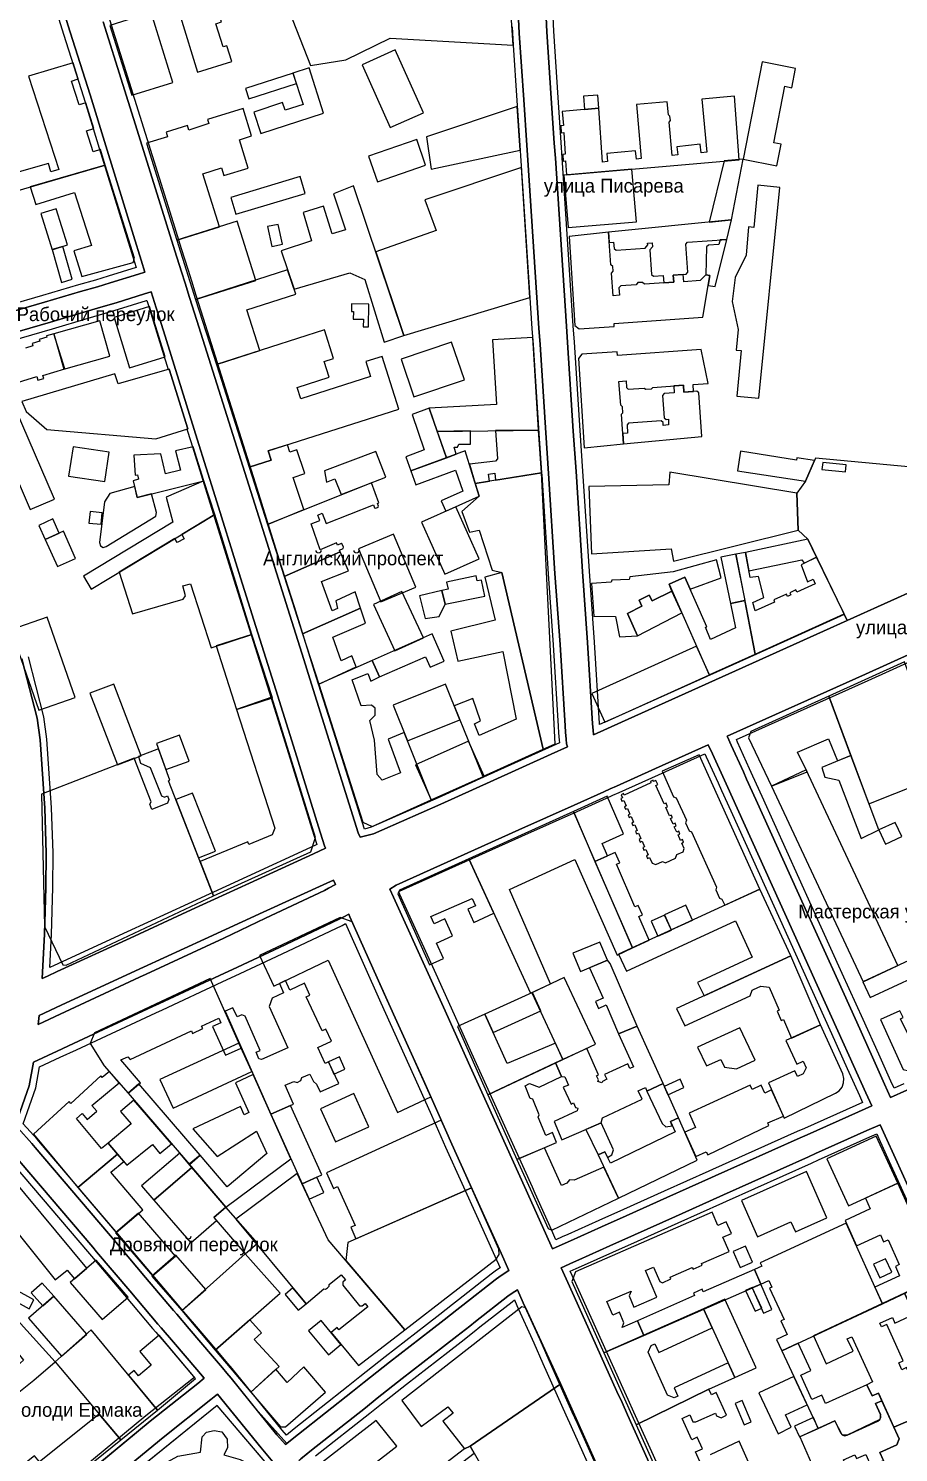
# Model space of a CAD drawing. Extents: x -1571 to 863, y -881 to 2148.
# Drawn here: x 125 to 503, y 517 to 1135 of the extents above; entities that cross this region are included whole.
import ezdxf

# ---------------------------------------------------------------- set-up
doc = ezdxf.new("R2010")
doc.units = 0
for name, color, linetype in [('AREAS', 62, 'CONTINUOUS'), ('BUILDINGS_CONTEXT', 9, 'CONTINUOUS'), ('LABELS', 7, 'CONTINUOUS'), ('ROADS_CITY', 8, 'CONTINUOUS'), ('SIDEWALKS', 9, 'CONTINUOUS')]:
    doc.layers.add(name, color=color, linetype=linetype)

msp = doc.modelspace()

# ---------------------------------------------------------------- linework, layer by layer
at = {"layer": 'AREAS'}
for points in [[(215.2, 1202.5), (247.8, 1119.3), (263.2, 1121.8), (282.4, 1131.2), (336, 1128.2), (328.6, 1239.4), (304.5, 1235), (264.9, 1229.2), (265.9, 1225), (253, 1220.9), (254.1, 1216.4)], [(122.3, 973.4), (124.3, 969), (133.2, 961.2), (180.6, 957.1), (194.5, 961.5), (186.4, 987.4), (164.2, 981.1), (162.8, 985.4)], [(459.2, 933.5), (459.9, 917.5), (464, 913.5), (481.155, 878.193), (529.329, 899.984), (539.594, 904.572), (538.1, 907), (540.2, 941.9), (467.4, 948.7), (463, 938.7)], [(313.6, 925.6), (317, 916.6), (321.2, 917.5), (326.8, 900.1), (331, 899), (349, 822.3), (354.2, 824.6), (348.3, 942.4), (319.4, 937.8), (321.2, 932.2)], [(156.1, 912.1), (156.5, 910.7), (157.7, 910), (159, 910.3), (180.6, 923.5), (180.9, 925.1), (178.7, 933.2), (172.5, 931.6), (171.4, 936.5), (160.6, 933.4), (158.3, 929.8)], [(370, 894.3), (371, 880.1), (380.5, 879.9), (382.1, 871.1), (390, 871.5), (385.6, 881.3), (391.9, 884.5), (390.7, 887), (395.1, 889.2), (396.3, 886.7), (404.9, 891), (403.7, 894), (410.6, 897.1), (412.9, 891.9), (426.3, 896.7), (424.4, 904.6), (405.5, 899.3), (386.7, 897.2), (386.4, 896.1), (378.8, 895.8), (378.5, 894.9)], [(252.2, 666.1), (258.7, 651.7), (273.2, 658.3), (266.7, 672.7)], [(179.7, 626.4), (195.8, 607.9), (207, 617.5), (205.8, 618.8), (211.1, 623.3), (196.3, 640.6)], [(136.979, 484.984), (140.167, 481.169), (149.275, 470.059), (178.071, 435.164), (193.18, 416.853), (196.009, 413.379), (196.825, 414.062), (221.842, 434.676), (245.738, 454.273), (264.915, 470.153), (266.531, 471.516), (264.079, 474.377), (240.467, 502.091), (232.971, 510.986), (226.346, 518.715), (207.369, 542.044), (204.53, 539.701), (183.828, 523.299), (152.641, 497.61), (139.829, 487.301)], [(448.4, 504.7), (453.1, 494.1), (482.4, 507), (479.5, 513.6), (484.5, 515.8), (485.2, 514.1), (489.2, 515.9), (491.5, 510.9), (496.9, 513.3), (495.4, 516.8), (502.7, 520), (503.8, 522.7), (496.2, 539.2), (493.5, 538), (495.6, 533.3), (495.4, 531.1), (481.2, 524.2), (478.9, 524.4), (475.8, 530.5), (460.5, 523.5), (465.6, 511.9)], [(142.9, 485.2), (195.7, 418.6), (261.3, 473.8), (207.3, 537.2)], [(177.5, 513.1), (178.3, 512.2), (182.5, 511), (190.2, 515.1), (200, 516.9), (200.7, 523.5), (202.6, 525.6), (206, 526.3), (209.3, 525.7), (211.6, 522.6), (211.7, 518.7), (210.2, 515.8), (217.2, 513.7), (226.6, 508.9), (228.9, 508.6), (230.6, 509.8), (207.3, 537.2)], [(223.839, 536.059), (233.254, 524.485), (236.967, 520.154), (237.589, 520.659)]]:
    msp.add_lwpolyline(points, close=True, dxfattribs=at)
at = {"layer": 'BUILDINGS_CONTEXT'}
for points in [[(206.9, 1145.4), (191.3, 1140.5), (198.7, 1116.5), (213.6, 1121.1), (211.4, 1127.9), (209.8, 1127.4), (206.7, 1137.5), (209.1, 1138.3)], [(160.6, 1136.7), (170.1, 1106.4), (188.025, 1112.02), (178.525, 1142.32)], [(296.9, 1098.8), (284.687, 1126.129), (270.235, 1119.671), (282.448, 1092.342)], [(146.9, 1113.6), (144.7, 1120.5), (125.2, 1114.7), (138.5, 1074.1), (135, 1073.1), (133.9, 1076.7), (118.2, 1072.3), (119.8, 1064.8), (158.6, 1076), (156.5, 1082.8), (153.4, 1081.9), (150.4, 1091), (153.6, 1092), (150.1, 1103.1), (147.2, 1102.2), (144, 1112.6)], [(458.7, 1118), (444.2, 1120.9), (435.9, 1078.6), (450.6, 1075.7), (452.5, 1085.1), (449.3, 1085.7), (454.1, 1110.3), (457.1, 1109.7)], [(221.1, 1104.8), (241.7, 1111.5), (240.233, 1116.011), (219.633, 1109.311)], [(223.2, 1099.1), (226.2, 1089.8), (253.5, 1098.6), (247.2, 1118.3), (240.2, 1116), (244.6, 1102.4), (236.8, 1099.9), (235.7, 1103.2)], [(337.7, 1101.5), (298.3, 1088.4), (300.3, 1074.3), (339, 1082.6)], [(358.7, 1077.9), (359.1, 1071.8), (434.2, 1078.4), (432.1, 1106), (417.9, 1104.7), (420.2, 1081.7), (417.6, 1081.4), (417.2, 1085.1), (407.1, 1084), (407.5, 1080.5), (405, 1080.2), (403.7, 1094.7), (404.3, 1095.5), (404.1, 1097.3), (403.4, 1097.9), (402.9, 1103.6), (389.5, 1102.4), (391.6, 1078.9), (389.5, 1078.7), (389.1, 1082.2), (376.6, 1081.1), (376.9, 1077.6), (374.8, 1077.4), (373.2, 1100.8), (357.3, 1099.3), (357.8, 1093.3), (356.6, 1093.2), (356.8, 1090.1), (358, 1090.2), (358.5, 1080.8), (357.5, 1080.7), (357.7, 1077.8)], [(366.96, 1100.297), (373.2, 1100.8), (372.74, 1106.503), (366.5, 1106)], [(185.7, 1088.4), (176.6, 1085.6), (189.7, 1043.4), (208.3, 1049.2), (201.1, 1072.3), (209.2, 1074.9), (210.2, 1071.5), (220.7, 1074.8), (216.9, 1087.1), (222.2, 1088.8), (218.5, 1100.7), (203.1, 1095.9), (203.7, 1094.1), (194.9, 1091.3), (194.3, 1093.3), (185.1, 1090.4)], [(294, 1087.2), (273.1, 1079.9), (276.981, 1068.789), (297.881, 1076.089)], [(435.9, 1078.6), (427.7, 1077.9), (421.2, 1051.3), (430.8, 1052.3)], [(158.6, 1076), (126, 1066.6), (128.5, 1058.9), (145.3, 1064.2), (152.6, 1041.1), (145, 1038.8), (148.5, 1027.7), (170.7, 1033.8), (171.3, 1035.6)], [(213.2, 1062), (215.4, 1054.7), (245.572, 1063.793), (243.372, 1071.093)], [(343.2, 1018.6), (339.5, 1075), (297.6, 1061), (302.5, 1047.6), (276.2, 1038.4), (288.4, 1002)], [(387.5, 1074.3), (357.909, 1071.717), (359.9, 1048.9), (389.491, 1051.483)], [(288.4, 1002), (266.5, 1067.1), (257.8, 1063.6), (263, 1047.9), (257.3, 1046.2), (253.5, 1058.2), (244.6, 1055.5), (248.3, 1043.2), (235.1, 1038.8), (240.7, 1022.1), (264.9, 1029.3), (271.5, 1026.3), (279.8, 999.1)], [(451.9, 1066.4), (442.3, 1067.3), (440.5, 1049), (438.3, 1049.2), (437.3, 1036.9), (432.4, 1027.3), (431.1, 1016.8), (433.8, 1004.7), (432.9, 995.6), (435.1, 995.5), (433.2, 975.7), (442.8, 974.8)], [(142.2, 1041.4), (137.3, 1057.1), (130.626, 1055.017), (135.526, 1039.317)], [(430.8, 1052.3), (377.4, 1046.9), (377.7, 1042.5), (379.6, 1042.6), (379.8, 1039.9), (380.7, 1039.1), (393.3, 1040), (394.5, 1041.4), (394.4, 1042.2), (396.4, 1042.3), (396.5, 1040.5), (395.3, 1039.2), (396.1, 1028.5), (397, 1027.8), (401.2, 1028.1), (401.4, 1024.9), (405.8, 1025.2), (405.5, 1028.3), (411.1, 1028.7), (411.9, 1029.6), (411, 1041.7), (411.8, 1042.6), (428.9, 1043.8)], [(224.1, 1026), (216, 1051.7), (189.7, 1043.4), (197.9, 1017.7)], [(235.6, 1041.7), (233.8, 1050.3), (229.193, 1049.336), (230.993, 1040.736)], [(421.4, 1028.1), (419.7, 1028.4), (417.2, 1025.9), (410.1, 1025.4), (409.9, 1028.6), (405.5, 1028.3), (405.8, 1025.2), (393, 1024.3), (392.1, 1025.1), (390.1, 1025), (389.4, 1024.1), (382.7, 1023.6), (381.9, 1022.7), (382.1, 1019.5), (379.4, 1019.3), (378.7, 1029.1), (379.4, 1030), (379.3, 1032), (378.4, 1032.8), (377.4, 1046.9), (360.3, 1045.1), (362.8, 1006.4), (364.6, 1004.9), (379.9, 1006), (379.9, 1007.2), (418.4, 1010)], [(135.5, 1039.4), (139.6, 1025.1), (144.287, 1026.444), (140.187, 1040.744)], [(423.7, 1023.3), (428.9, 1043.8), (426, 1043.6), (425.3, 1041.6), (420.8, 1041.3), (420, 1040.5), (419.7, 1028.4), (421.4, 1028.1), (420.7, 1023.8)], [(197.9, 1017.7), (206.9, 989.4), (225.8, 995.5), (220.2, 1013.2), (241.4, 1020), (237.9, 1030.5)], [(270.9, 1009.1), (270.8, 1005.8), (273, 1005.8), (273.2, 1015.7), (265.7, 1015.8), (265.6, 1012.5), (266.5, 1012.5), (266.4, 1009.1)], [(184.6, 992.8), (177.9, 1014.6), (162.418, 1009.842), (169.118, 988.042)], [(160.6, 993), (156.3, 1008.4), (136.296, 1002.814), (140.596, 987.414)], [(253.9, 1004.5), (206.9, 989.4), (221.2, 944.9), (230.7, 947.9), (229.4, 951.9), (286.3, 970.1), (279, 992.9), (271.9, 990.7), (273.9, 984.2), (243.6, 974.5), (242, 979.5), (255.9, 983.9), (253.8, 990.7), (257.9, 992)], [(292.7, 975.4), (314.715, 982.805), (309.2, 999.2), (287.185, 991.795)], [(347, 960.9), (344.5, 1001.2), (326.9, 1000.2), (328.7, 972.1), (299.4, 970.4), (302.9, 960.4)], [(396.7, 979.5), (410, 980.5), (410.2, 977.4), (414.4, 977.7), (414.2, 980.8), (420.7, 981.2), (417.6, 996), (381.3, 993.4), (381.2, 995), (365.8, 993.9), (364.3, 992.1), (366.8, 953.3), (383.9, 954.9), (383, 967.8), (383.6, 968.5), (383.4, 971), (382.7, 971.7), (381.9, 982.1), (385, 982.3), (385.2, 979.4), (385.9, 978.7), (392.9, 979.2), (393.6, 978.7), (396.1, 978.9)], [(415.8, 977.8), (410.2, 977.4), (410, 980.5), (405.8, 980.2), (406, 977.1), (401.6, 976.8), (400.9, 976), (401.6, 966.3), (402.4, 965.6), (403.4, 965.7), (403.5, 963.2), (401.1, 963), (401.1, 964.3), (400.3, 965), (386.1, 963.9), (385.5, 963.2), (385.7, 959.6), (383.6, 959.4), (383.9, 954.9), (418, 958.2), (416.6, 977.2)], [(108.989, 965.625), (125.9, 926.4), (136.511, 930.975), (119.6, 970.2)], [(289.3, 949.3), (291.5, 943.3), (306.9, 948.9), (299.4, 970.4), (292, 967.7), (297.3, 952.4)], [(312.3, 954.8), (317.4, 954.8), (317.4, 960.6), (302.9, 960.4), (306.9, 948.9), (311.1, 950.5), (310.3, 953.5), (311.7, 953.5)], [(347, 960.9), (328.2, 960.7), (329.1, 948.5), (328.3, 947.5), (316.9, 946.2), (319.4, 937.8), (325.7, 938.8), (325.2, 941.8), (327.9, 942.2), (328.3, 939.2), (348.3, 942.4)], [(158.4, 938.6), (160.3, 951.4), (144.59, 953.732), (142.69, 940.932)], [(170.8, 938.9), (172.5, 931.6), (201.5, 938.9), (196.9, 953.6), (189.2, 952), (191.3, 943.5), (184.8, 942), (182.7, 950.6), (171, 950), (171.6, 941.4), (172.7, 941.5), (173.1, 939.6)], [(221.2, 944.9), (229.2, 919.9), (245, 926.4), (240.3, 940.3), (245.4, 942.1), (241.9, 952.4), (238.9, 951.3), (237.8, 954.6), (229.4, 951.9), (230.7, 947.9)], [(280.6, 940.5), (276.3, 951.7), (253.9, 943.2), (254.8, 938.3), (258.4, 939.7), (261.2, 932.9)], [(315.1, 952), (291.5, 943.3), (293.7, 937.2), (310.9, 943.6), (314.1, 934.4), (304.6, 930.2), (306.6, 925.7), (321.2, 932.2)], [(434.8, 951.8), (433.5, 943.3), (463, 938.7), (466.9, 947.7), (459.3, 948.9), (459.1, 947.9)], [(470.2, 943.8), (480.406, 942.799), (480.7, 945.8), (470.494, 946.801)], [(459.9, 917.5), (459.2, 933.5), (404, 942.6), (403.6, 937.2), (368.8, 936.4), (370, 907.2), (404.7, 909.3), (405.6, 904)], [(188, 921), (149.1, 897.5), (152.5, 891.8), (206.2, 924.2), (201.5, 938.9), (185.1, 931.8)], [(274.4, 938), (229.2, 919.9), (236.4, 897.3), (260.7, 908.1), (260.5, 908.8), (262, 909.5), (262.2, 910.1), (261.6, 911.4), (261.1, 911.6), (259.6, 910.9), (259.2, 911.9), (252.1, 908.9), (248.1, 920.2), (251.9, 921.6), (251, 924), (252.9, 924.8), (254.6, 920.3), (275.2, 928.4), (275.7, 927.2), (276.2, 927), (277.2, 927.4), (277.4, 927.9), (276.9, 929), (277.6, 929.3)], [(132.5, 913.4), (138.6, 916.2), (135.779, 922.345), (129.679, 919.545)], [(156.8, 920), (157.3, 925), (151.993, 925.531), (151.493, 920.531)], [(204.6, 866.4), (222.4, 872.2), (206.2, 924.2), (191.9, 915.6), (192.9, 913.7), (189.8, 912.1), (188.9, 913.8), (164.7, 899.2), (170.4, 881.1), (192.5, 887.5), (193.5, 889), (192.3, 893.3), (195.6, 894.2)], [(296.1, 921), (306.2, 898.3), (321.173, 904.962), (311.073, 927.662)], [(145.7, 905.2), (140.4, 917), (132.481, 913.443), (137.781, 901.643)], [(268.7, 909.3), (278.4, 886.3), (293.56, 892.694), (283.86, 915.694)], [(436.9, 907.8), (438.4, 899.8), (461.5, 904.6), (462.5, 903.1), (467.8, 905.7), (464, 913.5)], [(260.7, 908.1), (236.4, 897.3), (244.4, 872.4), (269.6, 883.6), (267.2, 890.6), (258.9, 886.7), (259.6, 883.5), (257.3, 882.4), (252.6, 895.1), (264.3, 899.8)], [(426.28, 905.683), (430.4, 885.6), (436.82, 886.917), (432.7, 907)], [(466.4, 896.2), (467.2, 894.1), (459.2, 890.5), (458.8, 891.5), (456.2, 890.3), (456.6, 889.3), (455.2, 888.7), (454.8, 889.7), (449.3, 887.2), (449.5, 886.2), (441.1, 882.4), (440.2, 886.1), (444.9, 888.2), (442.6, 897.3), (439, 896.9), (436.9, 907.8), (432.7, 907), (441.1, 863.6), (479.9, 881.1), (467.8, 905.7), (461.2, 902.4), (463.9, 895)], [(307.7, 891.9), (304.9, 891.3), (306.4, 885.3), (323.6, 888.8), (322.2, 895.8), (320.3, 895.4), (319.9, 897.6), (307, 894.8)], [(349, 822.3), (331, 899), (323.6, 897.1), (328.1, 878.3), (308.8, 873.6), (311.9, 860.5), (331.4, 864.8), (337.3, 835.3), (321.1, 828.3), (319.2, 833.3), (321.7, 834.6), (318.4, 844.3), (310.3, 841.2), (322.8, 810.4)], [(304.9, 891.3), (295.2, 889), (297.7, 879.1), (303.8, 880), (306.4, 885.3)], [(385.6, 881.3), (390, 871.5), (409.2, 881.5), (404.9, 891), (396.3, 886.7), (395.1, 889.2), (390.7, 887), (391.9, 884.5)], [(436.7, 886.9), (430.4, 885.6), (432.6, 875), (421.8, 870), (419.5, 875.3), (420.1, 875.5), (410.6, 897.1), (403.7, 894), (421.2, 854.6), (441.1, 863.6)], [(275.2, 885.1), (284.506, 864.97), (296.9, 870.7), (287.594, 890.83)], [(117.5, 874.1), (129.7, 839.2), (145.524, 844.732), (133.324, 879.632)], [(269.6, 883.6), (244.4, 872.4), (251.4, 850.6), (267.7, 858.1), (265.8, 862.8), (261.2, 860.7), (257.5, 871), (271.7, 877.1)], [(300.8, 872.4), (274.6, 860.9), (277.8, 853.7), (297.9, 862.5), (299.9, 857.9), (306, 860.6)], [(206.785, 867.146), (215.7, 839.6), (231.315, 844.654), (222.4, 872.2)], [(375.8, 834), (421.26, 854.627), (415.6, 867.1), (370.14, 846.473)], [(274.6, 860.9), (251.4, 850.6), (270.6, 790.6), (274.7, 788.7), (300.3, 800.3), (288.6, 829.5), (281.6, 826.6), (287, 812.1), (279, 808.8), (276.8, 811.3), (275.7, 826.2), (273.6, 834.8), (276, 837.1), (276, 840.2), (274.4, 841.5), (269.9, 841.1), (266, 852.4), (272.7, 855.2), (274, 851.9), (277.8, 853.7)], [(523.7, 811.8), (506.1, 860.2), (473.1, 845.3), (490.6, 798.6)], [(174.249, 819.473), (162.3, 850.6), (151.951, 846.627), (163.9, 815.5)], [(306.541, 850.616), (283.754, 841.481), (290, 825.9), (312.787, 835.035)], [(250, 784), (231, 844.9), (215.7, 839.6), (232.4, 788), (231.2, 785.1), (221, 780.9), (220.6, 782.1), (199.9, 773.5), (205.7, 758.6), (248, 777.7)], [(439.2, 830), (438.2, 827.3), (448.2, 806.2), (463.7, 812.5), (459.5, 821), (473, 826.8), (476.9, 817.2), (482.8, 819.5), (473.1, 845.3)], [(180.898, 824.806), (185.009, 813.475), (195.058, 817.121), (190.947, 828.452)], [(300.3, 800.3), (323.31, 810.629), (316.5, 825.8), (293.49, 815.471)], [(178.5, 799.5), (171.2, 818.4), (130.9, 802.7), (132.2, 745.3), (140.1, 728.6), (141.6, 728.5), (205.7, 758.6), (186.1, 808.6), (186.7, 808.9), (181.8, 822.5), (173, 819.1), (173.9, 816.3), (178.2, 814.4), (183, 802.1), (184.4, 801.5), (185.7, 802), (186.3, 800.5), (185.7, 798.9), (178.9, 796.1), (178, 798.4)], [(427.9, 754.5), (443.2, 761.5), (416.8, 819.9), (400.7, 812.7), (405.7, 801.6), (406.8, 801.2), (411.3, 791.4), (410.9, 790.3), (412.4, 786.8), (413.5, 786.4), (424.4, 762.3), (424, 761.2), (425.7, 757.6), (426.7, 757.2)], [(494.9, 787.2), (482.8, 819.5), (470.1, 814.4), (471.5, 810.1), (477.5, 808.8), (487.2, 783.5)], [(448.2, 806.2), (488.048, 721.197), (503.2, 728.3), (463.352, 813.303)], [(384.2, 802.4), (383.9, 803), (382.9, 802.5), (383.5, 801.2), (382.7, 800.9), (383.2, 799.7), (384, 800), (385.1, 797.7), (384.3, 797.3), (384.8, 796.2), (385.6, 796.5), (386.7, 794.1), (385.9, 793.8), (386.4, 792.6), (387.2, 793), (388.3, 790.6), (387.5, 790.2), (388, 789.1), (388.8, 789.4), (389.9, 787), (389.1, 786.7), (389.6, 785.5), (390.4, 785.8), (391.5, 783.5), (390.7, 783.1), (391.2, 781.9), (392, 782.3), (393.1, 779.9), (392.3, 779.6), (392.8, 778.4), (393.6, 778.7), (394.7, 776.4), (393.9, 776), (394.4, 774.8), (395.2, 775.2), (396.3, 772.8), (397.9, 772.2), (400.8, 773.5), (402.1, 773), (406.5, 775), (407.1, 776.5), (409.8, 777.7), (410.3, 779.2), (409.2, 781.5), (410, 781.9), (409.5, 783.1), (408.7, 782.7), (407.6, 785.1), (408.4, 785.4), (407.9, 786.7), (407.1, 786.3), (406, 788.6), (406.8, 789), (406.3, 790.2), (405.5, 789.8), (404.4, 792.2), (405.2, 792.6), (404.7, 793.7), (403.9, 793.4), (402.3, 797), (403.1, 797.3), (402.4, 798.9), (401.6, 798.5), (398, 806.5), (398.8, 806.9), (398, 808.7), (397, 808.2), (396.8, 808.8), (395.6, 808.2), (395.8, 807.7)], [(189.3, 800.4), (199.2, 775.1), (206.481, 777.949), (196.581, 803.249)], [(374.6, 781.4), (383.9, 785.6), (376.8, 801.9), (362.1, 795.2), (371.5, 773.5), (377, 776)], [(362.1, 795.2), (316.6, 774.7), (343.5, 716.3), (352.1, 720.3), (334.3, 761.3), (362.7, 774.4), (381.1, 732.8), (387.8, 736)], [(502, 790.5), (494.9, 787.2), (497.747, 781.075), (504.847, 784.375)], [(286.5, 761.1), (285.8, 759.4), (299.6, 728.6), (305.7, 731.3), (302.6, 738.1), (309.5, 741.2), (306.2, 748.6), (301.6, 746.5), (300.2, 749.6), (318.1, 757.5), (319.5, 754.3), (316.2, 752.8), (318.8, 747), (327.5, 751), (316.6, 774.7)], [(382.3, 772.9), (380.3, 777.4), (371.5, 773.5), (387.8, 736), (395.1, 739.3), (390.6, 749.6), (392.1, 750.3), (390.3, 754.4), (388.9, 753.8), (380.9, 772.3)], [(456.6, 732.5), (443.2, 761.5), (381.8, 733.2), (385.2, 725.8), (432.6, 747.7), (439.9, 732), (416.1, 721), (419, 715.2)], [(255.5, 730.6), (285.6, 664.5), (300.2, 671.2), (266, 747.3), (260.7, 749.2), (225.6, 732.7), (231.9, 719.4)], [(395.973, 747.56), (398.9, 741.1), (404.727, 743.74), (401.8, 750.2)], [(404.7, 743.8), (413.956, 748.025), (411, 754.5), (401.744, 750.275)], [(365.2, 725.7), (376.9, 730.6), (373.578, 738.533), (361.878, 733.633)], [(378.1, 729.2), (376.9, 730.6), (369.1, 727.3), (375, 714.1), (371.7, 712.7), (373, 709.7), (376.3, 711.2), (381.8, 698.7), (389.8, 702)], [(469.6, 702.6), (456.6, 732.5), (407, 709.7), (410.6, 702.1), (439, 715.2), (439.8, 717.6), (440.4, 717.9), (443.6, 719.4), (447.2, 718.9), (451.6, 708.9), (450.7, 708.5), (452.5, 704.4), (453.4, 704.8), (456.9, 696.8)], [(488, 721.3), (491.2, 714.4), (511.089, 723.624), (507.889, 730.524)], [(205.3, 701.8), (210.9, 689.3), (217.7, 692.4), (204.2, 722.7), (153.9, 699), (152.1, 694.4), (158.2, 684.8), (168.5, 672.9), (174, 677.3), (165.4, 687.3), (168.4, 688.7), (169.4, 687.5), (196.1, 699.9), (196.6, 698.8), (201, 700.9), (200.5, 702), (208, 705.4), (208.9, 703.4)], [(260.1, 677.1), (255.7, 686.5), (254.2, 685.8), (251, 692.7), (257, 695.4), (254.5, 700.7), (252.9, 699.9), (246, 714.7), (247.5, 715.5), (245.3, 720.6), (238.9, 717.6), (237, 721.8), (234.3, 720.5), (236.1, 716.4), (231.2, 714.2), (229.9, 710.5), (238, 692.6), (226.6, 687.5), (225.4, 687.8), (224.2, 690.6), (226, 691.4), (219.5, 706.3), (218, 706.9), (215.9, 706), (214.1, 710), (210.7, 708.5), (230.6, 663.7), (240.4, 668.1), (236.8, 676.4), (240.6, 678), (242, 677.5), (243.7, 678.3), (244.1, 679.6), (247.6, 681.1), (249.1, 678), (250.4, 676.8), (252, 673.4)], [(357.6, 687.5), (371.7, 694.1), (358.118, 723.115), (344.018, 716.515)], [(344.279, 716.636), (323.589, 707.195), (327.21, 699.259), (347.9, 708.7)], [(324.9, 672.2), (357.6, 687.5), (354.3, 694.6), (333.4, 685.7), (323.6, 707.2), (311.7, 701.8)], [(495.6, 704.9), (505.5, 683.2), (508, 682.5), (525.8, 690.5), (519.6, 704.4), (507.3, 698.9), (504.4, 705.2), (505.5, 705.7), (504.1, 708.7)], [(357.1, 652.6), (374.2, 660), (374.8, 662.2), (392, 670.2), (390.3, 673.9), (393.4, 675.3), (394.1, 673.7), (401.1, 677), (389.8, 702), (381.8, 698.7), (388.2, 684.3), (386.7, 683.6), (385.8, 685.6), (375.6, 680.9), (376.6, 678.9), (374.8, 678), (374.5, 677.4), (372.8, 678), (373, 678.7), (372.2, 680.4), (373.1, 680.8), (367.9, 692.3), (354.3, 686), (357, 680.1), (358.4, 679.9), (360, 676.4), (357.7, 675.4), (361.1, 668.1), (362.2, 668.6), (363, 666.7), (364.1, 666.3), (363.7, 665.2), (353.7, 660.5)], [(434.5, 701.2), (416.1, 692.8), (420, 684.8), (426.2, 687.5), (427.8, 684.2), (433.1, 683.4), (441.1, 687.2)], [(479.2, 681.2), (469.6, 702.6), (454.5, 695.8), (459.2, 685.4), (462, 686.7), (463.3, 683.8), (462, 681.3), (459.5, 680.1), (458.4, 682.5), (447, 677.3), (453.8, 662), (476.1, 672.8), (477.7, 673.9), (478.9, 675.5), (479.6, 677.3), (479.7, 679.3)], [(216.664, 694.635), (182.379, 678.744), (188.1, 666.4), (222.385, 682.291)], [(260.5, 688.6), (255.7, 686.5), (258.032, 681.17), (262.832, 683.27)], [(157.3, 679.7), (156.7, 680.4), (143.6, 668.3), (142.9, 669.2), (127.4, 655.1), (146.7, 631.9), (164, 646.4), (159.9, 651.2), (157, 648.8), (146.1, 661.8), (148.6, 664), (150.8, 661.4), (155, 665), (152.8, 667.5), (164.6, 677.4), (160.4, 682.3)], [(239.3, 644.4), (222.9, 680.9), (215.2, 677.4), (221.1, 664.5), (219, 663.5), (217.4, 667), (196.7, 657.4), (207.2, 645.3), (224.4, 656.4), (228.9, 646.6), (211.6, 632.2), (199.8, 645.9), (195.1, 642), (211.1, 623.3)], [(354.3, 686), (324.9, 672.2), (337.6, 644), (354.8, 651.4), (353, 655.7), (350.1, 654.4), (346.8, 662.4), (347.3, 663.5), (344.5, 670.2), (343.3, 670.6), (341.1, 676.1), (343, 677), (347.3, 675.5), (357, 680.1)], [(199.8, 645.9), (173.137, 676.89), (168.5, 672.9), (195.163, 641.91)], [(402.3, 658.2), (405.1, 658.6), (404.3, 660.5), (407.8, 662.1), (401.1, 677), (394.1, 673.7), (400.7, 659.7)], [(408.5, 678.9), (401.586, 675.793), (403.2, 672.2), (410.114, 675.307)], [(410.6, 655.9), (415.4, 645.3), (419.8, 647.4), (420.5, 646), (447.1, 658.8), (446.6, 659.9), (453.4, 662.9), (448.3, 674.3), (445.4, 672.9), (443.8, 676.3), (439.8, 674.5), (439, 676.3), (412.4, 664.1), (415.2, 658)], [(182.4, 646.6), (187.4, 650.9), (171.1, 669.8), (165.3, 664.9), (169.9, 659.6), (159.9, 651.2), (168, 641.6), (179.1, 650.6)], [(230.6, 663.7), (244.2, 633.5), (252.727, 637.34), (239.127, 667.54)], [(404.3, 660.5), (406.3, 656), (378.2, 642.4), (375.8, 647.4), (372.9, 646), (381.8, 627.3), (416, 643.8), (407.8, 662.1)], [(259.6, 632.3), (267.2, 615.4), (265.4, 614.6), (267.6, 609.6), (317.9, 631.7), (304.7, 661.1), (254.8, 638.3), (257.8, 631.5)], [(375.8, 647.4), (377, 644.9), (378.9, 646.1), (379.6, 648.2), (374.2, 660), (367.5, 657.1), (372.9, 646)], [(493.71, 654.205), (472.3, 644.4), (481.69, 623.895), (503.1, 633.7)], [(163.3, 612.3), (174.9, 622.2), (161.1, 638.5), (166.7, 643.2), (164, 646.4), (146.7, 631.9)], [(179.7, 626.4), (196.302, 640.602), (191, 646.8), (174.398, 632.598)], [(349.5, 649.1), (337.6, 644), (351.1, 614), (352.8, 613.4), (381.8, 627.3), (375.4, 640.7), (362.4, 635), (360.4, 635.2), (359.3, 633.7), (357, 632.7)], [(255.5, 609.2), (242.1, 638), (215.4, 618.1), (245.9, 581.4), (253.6, 587.8), (254.4, 587.7), (255.2, 588.3), (256, 589), (256, 589.8), (261.1, 594), (263.1, 591.8), (261.9, 590.8), (261.9, 589.4), (269.2, 580.4), (270.3, 580.4), (271.6, 581.5), (272.8, 580.1), (260.2, 570.1), (259.4, 571.1), (256.8, 568.9), (268.7, 554.5), (288.8, 570.1)], [(463.4, 638.8), (435.2, 626.2), (442.2, 610.5), (456.7, 617), (458.7, 612.6), (472.3, 618.7)], [(117.2, 636.9), (95.2, 606.8), (103.9, 595.4), (115.6, 611.8), (120.6, 612), (136.8, 591.8), (142, 595.9), (145.2, 592.2), (150.6, 596.8)], [(253.613, 629.671), (250.6, 636.4), (244.187, 633.529), (247.2, 626.8)], [(317.9, 631.7), (264, 608), (263.2, 600.2), (288.8, 570.1), (328.6, 600.8), (329.8, 602.8), (329.7, 605.1)], [(521.5, 593.2), (503.1, 633.7), (489.1, 627.3), (491.2, 622.6), (480.2, 617.6), (485.2, 606.5), (495.7, 611.3), (497, 608.3), (498.9, 609.2), (503.8, 598.4), (502.1, 597.6), (503.9, 593.5), (493.2, 588.6), (496.5, 581.4)], [(179.1, 593.5), (189.1, 602.1), (173.088, 620.718), (163.088, 612.118)], [(205.8, 618.8), (219.5, 603.1), (224.738, 607.671), (211.038, 623.371)], [(393.4, 595.8), (396.9, 597.3), (399.7, 591), (400.8, 590.5), (404.5, 592.2), (404.2, 592.9), (413.8, 597.1), (414.2, 596.4), (418.1, 598.1), (417.8, 598.9), (429.8, 604.1), (427.1, 610.3), (430.8, 611.9), (428.6, 616.9), (424.9, 615.3), (422.4, 621.1), (363, 595.2), (361.4, 591), (375.3, 560.1), (392.8, 567.6), (390, 574), (383.3, 571), (384.1, 573.1), (382.1, 577.7), (379.2, 576.4), (376.6, 582.3), (387.2, 586.9), (386.3, 584.8), (388.4, 579.9), (398.4, 584.3)], [(452.7, 560.9), (496.5, 581.4), (480.7, 616.4), (443.3, 599.1), (444, 597.7), (440.8, 596.3), (443.6, 589.9), (447.1, 591.5), (448.4, 588.6), (447.4, 588.2), (453.8, 574.5), (452.3, 573.9), (455, 568), (450.4, 565.9)], [(112.6, 550.3), (119.6, 541.8), (127.5, 548.1), (136.8, 556.2), (121.8, 572.8), (95.2, 606.8), (79.2, 591.6), (90.6, 577.9), (102.1, 589.2), (105, 585.8), (102.9, 584), (104.1, 582.3), (103.8, 580.7), (123.1, 556.8), (120.4, 554.5), (119.2, 555.8)], [(436.9, 606.4), (431.6, 604.1), (434.648, 597.077), (439.948, 599.377)], [(143.385, 590.617), (157.3, 574.5), (168.515, 584.183), (154.6, 600.3)], [(191.9, 578.4), (202.4, 587.6), (189.356, 602.487), (178.856, 593.287)], [(206.4, 561.2), (234.7, 586), (219.5, 603.1), (191.9, 578.4)], [(500.6, 595.1), (497.874, 600.955), (492.6, 598.5), (495.326, 592.645)], [(414.8, 584.9), (390, 574), (392.8, 567.6), (443.6, 589.9), (440.8, 596.3), (418.6, 586.6), (418.1, 587.7), (416.2, 586.9), (414.3, 586)], [(126.4, 586.1), (131.405, 580.394), (136.2, 584.6), (131.195, 590.306)], [(245.9, 581.4), (240.175, 588.229), (236.8, 585.4), (242.525, 578.571)], [(444, 579.5), (439.842, 588.424), (437, 587.1), (441.158, 578.176)], [(448.406, 578.886), (443.595, 589.912), (439.9, 588.3), (444.711, 577.274)], [(506.1, 585.9), (510.2, 576.8), (516.3, 579.6), (517.6, 576.8), (511.5, 574), (528.1, 537.6), (529, 538), (530.4, 534.9), (534.7, 536.9), (535.5, 535.2), (512.8, 524.9), (512, 526.6), (515.8, 528.3), (515.3, 529.6), (511.3, 532), (501.5, 527.7), (503.8, 522.7), (502.7, 520), (495.4, 516.8), (502.1, 501.4), (550.9, 523.6), (551.9, 526.6), (521.5, 593.2)], [(125.5, 579.2), (127.6, 583.1), (119.448, 587.489), (117.348, 583.589)], [(150.547, 568.146), (136.2, 584.6), (125.253, 575.054), (139.6, 558.6)], [(418.7, 579.1), (432.3, 549.3), (441.576, 553.533), (427.976, 583.333)], [(492.2, 547.4), (489.7, 546.2), (492, 541.3), (494.7, 542.5), (501.5, 527.7), (511.3, 532), (515.3, 529.6), (517.4, 530.6), (506.9, 553.6), (504.9, 552.7), (503.6, 555.7), (505.5, 556.6), (498.4, 572.3), (496.1, 571.3), (495.4, 572.9), (500.9, 575.4), (501.9, 573), (510.2, 576.8), (506.1, 585.9), (466.5, 567.4), (472, 555.3), (483.7, 560.7), (481.2, 566.1), (483.2, 567)], [(339.7, 580), (287.5, 539.3), (296, 528.1), (307.5, 536.6), (309.8, 533.8), (305.4, 530.3), (314.8, 518.3), (317.2, 519.5), (356.6, 546.6), (341.4, 579.6)], [(422.4, 570.9), (418.7, 579.1), (375.3, 560.1), (389.4, 528.7), (421, 544.2), (432.3, 549.3), (429.4, 555.7), (405.9, 544.8), (407.5, 541.2), (405.9, 540.5), (403.1, 541.7), (394.6, 560.4), (395.9, 563.2), (397.6, 563.9), (399.2, 560.2)], [(152.5, 570), (136.8, 556.2), (165.4, 522.3), (181.3, 535.2)], [(206.4, 561.2), (221.9, 542.9), (234.2, 554.1), (223.4, 565.9), (226.6, 568.8), (221.5, 574.4)], [(247.029, 569.585), (255.6, 559.2), (261.071, 563.715), (252.5, 574.1)], [(181.3, 535.2), (197.8, 548.9), (182.1, 567.7), (173.6, 560.6), (178.6, 554.7), (173.1, 550.1), (171.2, 552.4), (168.7, 550.3)], [(452.7, 560.9), (468.6, 527.2), (475.8, 530.5), (478.2, 525.3), (478.9, 524.4), (480, 524), (481.2, 524.2), (494.5, 530.3), (495.4, 531.1), (495.8, 532.1), (495.6, 533.3), (493.5, 538), (496.2, 539.2), (494.7, 542.5), (492, 541.3), (489.7, 546.2), (471.7, 538), (470.1, 541.7), (465.8, 539.7), (461, 550.3), (465.3, 552.3), (459.8, 564.2)], [(237.7, 547.2), (232.8, 552.9), (221.9, 542.9), (234.8, 527.9), (237, 527.9), (254.4, 542.9), (244.9, 554)], [(362.2, 497.9), (374.5, 506.7), (356.6, 546.6), (317.2, 519.5), (339, 481.4), (354.6, 492.9), (351.9, 497.7), (359.5, 502.7)], [(454.3, 533.1), (463.7, 537.5), (457.9, 549.8), (442.7, 542.6), (451.1, 524.9), (456.8, 527.7)], [(439.4, 530.1), (435.5, 539.4), (432.4, 538.1), (436.3, 528.8)], [(127.9, 515.3), (121.5, 510.2), (131.6, 497.6), (134.5, 497.3), (165.4, 522.3), (156, 533.4), (130, 512.7)], [(285.3, 519.5), (276.4, 530.7), (253.1, 512.6), (252.9, 510.2), (280.2, 477.4), (292.8, 488.3), (274.3, 510.9)], [(460.456, 523.48), (468.6, 527.2), (466.444, 531.92), (458.3, 528.2)], [(317.2, 519.5), (314.8, 518.3), (304.8, 510.6), (325.7, 485.5), (330.7, 489.9), (330.6, 491.7), (314, 512.7), (319, 516.5)]]:
    msp.add_lwpolyline(points, close=True, dxfattribs=at)
for points in [[(95.9, 974.1), (128.8, 984.2), (129.3, 982.6), (131.9, 983.4), (131.5, 984.7), (141, 987.6), (136.3, 1002.8), (133, 1001.9), (133.2, 1001.3), (129.9, 1000.3), (130.2, 999.6), (126.8, 998.6), (127.1, 997.6), (123.9, 996.6)], [(417.7, 511.5), (415.2, 517), (418.2, 518.4), (415.9, 523.4), (413.6, 522.3), (409.4, 531.5), (412.8, 533.1), (414.1, 530.1), (415.4, 530), (423.9, 533.9), (424.4, 532.6), (426.3, 531.8), (428.7, 532.9), (424.2, 542.8), (422.1, 541.8), (421, 544.2), (389.4, 528.7), (417.8, 465.4)], [(438.9, 511.2), (434.2, 521.6), (421.6, 515.8)]]:
    msp.add_lwpolyline(points, dxfattribs=at)
at = {"layer": 'ROADS_CITY'}
for points in [[(130.505, 1174.958), (143.309, 1133.845), (152.005, 1106.658), (158.799, 1084.375), (170.901, 1045.469), (174.202, 1034.766), (175.842, 1029.519), (173.098, 1028.708), (160.782, 1024.903), (155.232, 1023.218), (147.849, 1021.123), (132.235, 1016.518), (87.269, 1003.428), (83.674, 1002.43), (64.031, 996.76), (63.48, 996.538), (20.557, 1093.907), (12.827, 1113.329), (10.211, 1125.777), (10.363, 1136.311)], [(338.31, 1139.547), (338.61, 1133.358), (340.513, 1104.405), (341.815, 1084.775), (342.315, 1078.174), (344.513, 1045.105), (347.114, 1005.294), (347.614, 998.195), (350.113, 959.702), (351.313, 942.103), (354.114, 898.694), (356.313, 867.8), (358.513, 832.5), (358.715, 829.68), (358.927, 826.596), (359.194, 824.597), (359.496, 823.346), (352.514, 820.178), (325.916, 808.178), (304.54, 798.489), (278.778, 787.106), (275.196, 785.534), (269.468, 784.042), (268.619, 785.983), (255.991, 826.056), (247.494, 852.846), (244.896, 861.239), (237.991, 883.257), (231.39, 903.958), (220.992, 937.052), (213.192, 961.752), (198.49, 1008.56), (195.294, 1018.545), (193.394, 1024.745), (191.787, 1029.769), (188.891, 1038.854), (185.394, 1050.044), (173.195, 1088.944), (166.293, 1111.049), (157.691, 1138.255)], [(529.329, 899.984), (454.82, 866.28), (432.627, 856.283), (383.024, 833.982), (370.826, 828.473), (370.685, 830.52), (370.487, 833.3), (368.287, 868.6), (366.086, 899.506), (363.287, 942.897), (362.087, 960.498), (359.586, 999.005), (359.086, 1006.106), (356.487, 1045.895), (354.285, 1079.026), (353.785, 1085.625), (352.487, 1105.195), (350.59, 1134.042), (350.29, 1140.253)], [(89.731, 994.772), (134.765, 1007.882), (150.351, 1012.477), (157.768, 1014.582), (163.418, 1016.297), (175.702, 1020.092), (178.572, 1020.941), (180.81, 1014.04), (183.903, 1004.063), (198.606, 956.955), (206.405, 932.156), (216.705, 899.057), (223.206, 878.353), (230.108, 856.347), (232.707, 848.149), (241.104, 821.259), (251.304, 788.559), (253.882, 780.31), (254.356, 779.245), (249.101, 776.871), (221.377, 764.161), (195.977, 752.46), (169.377, 740.26), (137.664, 725.655), (133.54, 723.744), (131.214, 722.651), (132.195, 741.918), (132.799, 762.272), (132.901, 777.186), (132.293, 796.648), (130.268, 826.307), (128.981, 835.853), (122.3, 861.547)], [(507.049, 674.202), (500.025, 671.038), (497.397, 676.761), (492.104, 688.546), (485.302, 703.651), (476.299, 723.558), (462.899, 753.056), (441.494, 800.467), (437.405, 809.343), (436.012, 812.529), (430.785, 824.088), (429.104, 827.648), (428.972, 827.956), (489.073, 854.917), (520.075, 868.917)], [(119.551, 659.08), (125.49, 676.009), (127.345, 686.291), (137.757, 691.155), (144.855, 694.454), (179.312, 710.534), (182.209, 711.833), (208.243, 723.949), (216.062, 727.558), (234.292, 736.171), (260.228, 748.436), (262.279, 749.515), (264.46, 750.68), (265.008, 749.446), (281.217, 713.327), (297.413, 677.434), (303.202, 664.459), (309.311, 650.639), (323.521, 619.318), (330.712, 603.337), (334.097, 595.755), (330.353, 593.415), (328.166, 591.774), (314.01, 580.731), (311.504, 578.726), (305.931, 574.347), (300.146, 569.859), (282.131, 555.947), (271.197, 547.32), (266.098, 543.222), (242.591, 524.716), (236.967, 520.154), (233.254, 524.485), (213.324, 548.986), (213.372, 549.026), (211.461, 551.277), (209.598, 553.567), (209.549, 553.527), (205.23, 558.612), (195.124, 570.52), (189.702, 576.846), (188.31, 578.436), (176.134, 592.809), (161.731, 609.811), (160.026, 611.817), (128.149, 649.191), (126.707, 650.941), (120.681, 657.602)], [(397.679, 506.483), (385.689, 533.061), (383.269, 538.506), (381.06, 543.224), (367.08, 574.18), (359.68, 590.581), (356.772, 597.015), (362.109, 599.479), (364.492, 600.472), (378.031, 606.589), (388.732, 611.29), (406.447, 619.297), (425.823, 627.986), (427.42, 628.685), (464.345, 645.195), (467.447, 646.596), (489.734, 656.591), (495.533, 659.168), (497.699, 654.347), (502.2, 644.445), (510.399, 626.246), (538.701, 563.842), (556.032, 525.594), (478.558, 494.017)], [(121.251, 643.409), (153.174, 605.983), (154.869, 603.989), (169.266, 586.991), (181.49, 572.564), (182.898, 570.954), (188.276, 564.68), (198.37, 552.788), (201.616, 548.965), (198.87, 546.699), (178.172, 530.301), (146.959, 504.59), (134.171, 494.299), (131.253, 491.928), (129.279, 494.355), (119.662, 505.975)], [(242.796, 513.294), (248.209, 517.684), (271.702, 536.178), (276.803, 540.28), (287.669, 548.853), (305.654, 562.741), (311.469, 567.253), (317.096, 571.674), (319.59, 573.669), (333.634, 584.626), (335.447, 585.985), (337.802, 587.457), (340.313, 581.835), (347.611, 565.641), (351.608, 556.646), (361.627, 534.305), (363.927, 529.303), (375.413, 503.735)]]:
    msp.add_lwpolyline(points, dxfattribs=at)
for points in [[(282.39, 761.471), (285.137, 763.226), (338.472, 787.216), (362.469, 798.015), (375.333, 803.787), (375.334, 803.785), (378.068, 805.014), (380.803, 806.242), (380.802, 806.243), (397.876, 813.918), (420.764, 824.26), (420.896, 823.952), (422.615, 820.312), (427.788, 808.871), (429.195, 805.657), (433.306, 796.733), (454.701, 749.344), (468.101, 719.842), (477.098, 699.949), (483.896, 684.854), (489.203, 673.039), (491.81, 667.362), (486.066, 664.809), (463.753, 654.804), (460.655, 653.405), (423.78, 636.915), (422.177, 636.214), (402.753, 627.503), (385.068, 619.51), (374.369, 614.811), (360.908, 608.728), (358.491, 607.721), (353.056, 605.213), (349.981, 611.977), (342.773, 628.096), (341.564, 630.715), (338.075, 638.392), (322.282, 673.277), (316.583, 685.973), (306.375, 708.591), (299.674, 723.294), (283.974, 757.994)], [(129.412, 702.709), (129.831, 706.534), (139.46, 711.056), (143.536, 712.945), (175.223, 727.54), (201.823, 739.74), (227.223, 751.439), (254.899, 764.129), (257.817, 765.446), (258.71, 763.481), (255.721, 761.885), (253.972, 760.964), (228.308, 748.829), (210.138, 740.242), (202.357, 736.651), (176.391, 724.567), (173.488, 723.266), (138.945, 707.146), (131.843, 703.845)], [(136.979, 484.984), (139.829, 487.301), (152.641, 497.61), (183.828, 523.299), (204.53, 539.701), (207.369, 542.044), (226.346, 518.715), (232.971, 510.986), (240.467, 502.091), (264.079, 474.377), (266.531, 471.516), (264.915, 470.153), (245.738, 454.273), (221.842, 434.676), (196.825, 414.062), (196.009, 413.379), (193.18, 416.853), (178.071, 435.164), (149.275, 470.059), (140.167, 481.169)]]:
    msp.add_lwpolyline(points, close=True, dxfattribs=at)
at = {"layer": 'SIDEWALKS'}
for points in [[(10.363, 1136.311), (10.211, 1125.777), (12.827, 1113.329), (20.557, 1093.907), (63.48, 996.538), (64.031, 996.76), (83.674, 1002.43), (87.269, 1003.428), (132.235, 1016.518), (147.849, 1021.123), (155.232, 1023.218), (160.782, 1024.903), (173.098, 1028.708), (175.842, 1029.519), (174.202, 1034.766), (170.901, 1045.469), (158.799, 1084.375), (152.005, 1106.658), (143.309, 1133.845), (130.505, 1174.958)], [(127.641, 1174.063), (140.448, 1132.942), (149.141, 1105.764), (155.932, 1083.492), (168.036, 1044.581), (171.337, 1033.876), (172.07, 1031.53), (159.904, 1027.771), (154.387, 1026.096), (147.016, 1024.005), (131.391, 1019.397), (86.448, 1006.314), (82.856, 1005.316), (65.143, 1000.203), (23.324, 1095.067), (15.709, 1114.199), (13.215, 1126.068), (13.347, 1135.201), (19.555, 1142.607)], [(157.691, 1138.255), (166.293, 1111.049), (173.195, 1088.944), (185.394, 1050.044), (188.891, 1038.854), (191.787, 1029.769), (193.394, 1024.745), (195.294, 1018.545), (198.49, 1008.56), (213.192, 961.752), (220.992, 937.052), (231.39, 903.958), (237.991, 883.257), (244.896, 861.239), (247.494, 852.846), (255.991, 826.056), (268.619, 785.983), (269.468, 784.042), (275.196, 785.534), (278.778, 787.106), (304.54, 798.489), (325.916, 808.178), (352.514, 820.178), (359.496, 823.346), (359.194, 824.597), (358.927, 826.596), (358.715, 829.68), (358.513, 832.5), (356.313, 867.8), (354.114, 898.694), (351.313, 942.103), (350.113, 959.702), (347.614, 998.195), (347.114, 1005.294), (344.513, 1045.105), (342.315, 1078.174), (341.815, 1084.775), (340.513, 1104.405), (338.61, 1133.358), (338.31, 1139.547)], [(335.471, 1136.152), (336, 1128.2), (335.942, 1128.203), (337.52, 1104.207), (338.823, 1084.562), (339.323, 1077.962), (341.519, 1044.908), (344.121, 1005.091), (344.621, 997.992), (347.12, 959.502), (348.286, 942.398), (348.3, 942.4), (348.343, 941.55), (351.121, 898.491), (353.32, 867.6), (355.52, 832.299), (355.722, 829.47), (355.941, 826.295), (356.1, 825.099), (351.278, 822.911), (324.68, 810.912), (303.315, 801.228), (277.569, 789.852), (274.209, 788.377), (271.253, 787.607), (258.851, 826.961), (250.357, 853.743), (247.76, 862.131), (240.851, 884.161), (234.25, 904.863), (223.854, 937.953), (216.054, 962.653), (201.349, 1009.467), (198.157, 1019.442), (196.257, 1025.642), (194.645, 1030.682), (191.752, 1039.757), (188.257, 1050.941), (176.058, 1089.84), (169.155, 1111.948), (160.552, 1139.159)], [(350.29, 1140.253), (350.59, 1134.042), (352.487, 1105.195), (353.785, 1085.625), (354.285, 1079.026), (356.487, 1045.895), (359.086, 1006.106), (359.586, 999.005), (362.087, 960.498), (363.287, 942.897), (366.086, 899.506), (368.287, 868.6), (370.487, 833.3), (370.685, 830.52), (370.826, 828.473), (383.024, 833.982), (432.627, 856.283), (454.82, 866.28), (481.155, 878.193), (479.843, 880.892), (453.586, 869.014), (431.396, 859.019), (381.792, 836.717), (373.517, 832.98), (373.48, 833.501), (371.28, 868.8), (369.079, 899.709), (366.28, 943.096), (365.08, 960.698), (362.579, 999.208), (362.079, 1006.309), (359.481, 1046.092), (357.277, 1079.238), (356.777, 1085.838), (355.48, 1105.393), (353.586, 1134.213), (353.285, 1140.429)], [(122.3, 861.547), (128.981, 835.853), (130.268, 826.307), (132.293, 796.648), (132.901, 777.186), (132.799, 762.272), (132.195, 741.918), (131.214, 722.651), (133.54, 723.744), (137.664, 725.655), (169.377, 740.26), (195.977, 752.46), (221.377, 764.161), (249.101, 776.871), (254.356, 779.245), (253.882, 780.31), (251.304, 788.559), (241.104, 821.259), (232.707, 848.149), (230.108, 856.347), (223.206, 878.353), (216.705, 899.057), (206.405, 932.156), (198.606, 956.955), (183.903, 1004.063), (180.81, 1014.04), (178.572, 1020.941), (175.702, 1020.092), (163.418, 1016.297), (157.768, 1014.582), (150.351, 1012.477), (134.765, 1007.882), (89.731, 994.772)], [(90.552, 991.886), (135.609, 1005.003), (151.184, 1009.595), (158.613, 1011.704), (164.296, 1013.429), (176.571, 1017.221), (176.62, 1017.235), (177.951, 1013.133), (181.038, 1003.172), (185.997, 987.286), (186.4, 987.4), (194.5, 961.5), (194.085, 961.369), (195.743, 956.058), (203.542, 931.261), (213.842, 898.162), (220.344, 877.454), (227.247, 855.444), (229.846, 847.249), (238.241, 820.366), (248.441, 787.665), (250.577, 780.83), (247.858, 779.602), (220.124, 766.886), (194.724, 755.186), (168.124, 742.986), (136.406, 728.378), (134.463, 727.478), (135.192, 741.797), (135.799, 762.218), (135.901, 777.222), (135.289, 796.797), (133.254, 826.61), (131.93, 836.433), (125.172, 862.425)], [(520.075, 868.917), (489.073, 854.917), (428.972, 827.956), (429.104, 827.648), (430.785, 824.088), (436.012, 812.529), (437.405, 809.343), (441.494, 800.467), (462.899, 753.056), (476.299, 723.558), (485.302, 703.651), (492.104, 688.546), (497.397, 676.761), (500.025, 671.038), (507.049, 674.202)], [(505.815, 676.936), (501.509, 674.996), (500.129, 678.001), (494.84, 689.776), (488.036, 704.885), (479.031, 724.796), (465.632, 754.294), (444.224, 801.712), (440.142, 810.572), (438.753, 813.748), (433.508, 825.347), (432.98, 826.465), (490.304, 852.181), (521.307, 866.182)], [(120.681, 657.602), (126.707, 650.941), (128.149, 649.191), (160.026, 611.817), (161.731, 609.811), (176.134, 592.809), (188.31, 578.436), (189.702, 576.846), (195.124, 570.52), (205.23, 558.612), (209.549, 553.527), (209.598, 553.567), (211.461, 551.277), (213.372, 549.026), (213.324, 548.986), (223.839, 536.059), (237.589, 520.659), (242.591, 524.716), (266.098, 543.222), (271.197, 547.32), (282.131, 555.947), (300.146, 569.859), (305.931, 574.347), (311.504, 578.726), (314.01, 580.731), (328.166, 591.774), (330.353, 593.415), (334.097, 595.755), (330.712, 603.337), (323.521, 619.318), (309.311, 650.639), (303.202, 664.459), (297.413, 677.434), (281.217, 713.327), (265.008, 749.446), (264.46, 750.68), (262.279, 749.515), (260.228, 748.436), (234.292, 736.171), (216.062, 727.558), (208.243, 723.949), (182.209, 711.833), (179.312, 710.534), (144.855, 694.454), (137.757, 691.155), (127.345, 686.291), (125.49, 676.009), (119.551, 659.08)], [(478.558, 494.017), (556.032, 525.594), (538.701, 563.842), (510.399, 626.246), (502.2, 644.445), (497.699, 654.347), (495.533, 659.168), (489.734, 656.591), (467.447, 646.596), (464.345, 645.195), (427.42, 628.685), (425.823, 627.986), (406.447, 619.297), (388.732, 611.29), (378.031, 606.589), (364.492, 600.472), (362.109, 599.479), (356.772, 597.015), (359.68, 590.581), (367.08, 574.18), (381.06, 543.224), (383.269, 538.506), (385.689, 533.061), (397.679, 506.483)], [(400.412, 507.719), (388.427, 534.287), (385.998, 539.751), (383.786, 544.478), (369.814, 575.414), (362.414, 591.816), (360.731, 595.539), (363.315, 596.731), (365.687, 597.72), (379.252, 603.849), (389.953, 608.549), (407.679, 616.561), (427.038, 625.243), (428.634, 625.941), (465.574, 642.459), (468.678, 643.861), (490.957, 653.851), (494.021, 655.213), (494.966, 653.111), (499.467, 643.208), (507.666, 625.011), (535.969, 562.603), (552.013, 527.196), (477.378, 496.776)], [(118.952, 641.482), (150.89, 604.038), (152.581, 602.048), (166.977, 585.052), (179.216, 570.606), (180.63, 568.99), (185.994, 562.733), (196.083, 550.846), (197.36, 549.342), (196.984, 549.032), (176.287, 532.634), (145.065, 506.916), (132.284, 496.632), (131.688, 496.147), (131.598, 496.258), (121.97, 507.892)], [(119.662, 505.975), (129.279, 494.355), (131.217, 491.972), (150.113, 507.188), (178.172, 530.301), (198.87, 546.699), (201.616, 548.965), (198.37, 552.788), (188.276, 564.68), (182.898, 570.954), (181.49, 572.564), (169.266, 586.991), (154.869, 603.989), (153.174, 605.983), (121.251, 643.409)], [(375.413, 503.735), (363.927, 529.303), (361.627, 534.305), (351.608, 556.646), (347.611, 565.641), (340.313, 581.835), (337.802, 587.457), (335.447, 585.985), (333.634, 584.626), (319.59, 573.669), (317.096, 571.674), (311.469, 567.253), (305.654, 562.741), (287.669, 548.853), (276.803, 540.28), (271.702, 536.178), (248.209, 517.684), (243.59, 513.937)], [(250.082, 515.341), (273.569, 533.831), (278.672, 537.933), (289.515, 546.488), (307.491, 560.369), (313.316, 564.888), (318.96, 569.323), (321.449, 571.315), (335.457, 582.243), (336.497, 583.023), (337.576, 580.607), (344.872, 564.415), (348.869, 555.423), (358.895, 533.065), (361.196, 528.062), (372.676, 502.507)]]:
    msp.add_lwpolyline(points, dxfattribs=at)
for points in [[(282.39, 761.471), (283.974, 757.994), (299.674, 723.294), (306.375, 708.591), (316.583, 685.973), (322.282, 673.277), (338.075, 638.392), (341.564, 630.715), (342.773, 628.096), (349.981, 611.977), (353.056, 605.213), (358.491, 607.721), (360.908, 608.728), (374.369, 614.811), (385.068, 619.51), (402.753, 627.503), (422.177, 636.214), (423.78, 636.915), (460.655, 653.405), (463.753, 654.804), (486.066, 664.809), (491.81, 667.362), (489.203, 673.039), (483.896, 684.854), (477.098, 699.949), (468.101, 719.842), (454.701, 749.344), (433.306, 796.733), (429.195, 805.657), (427.788, 808.871), (422.615, 820.312), (420.896, 823.952), (420.764, 824.26), (397.876, 813.918), (380.802, 806.243), (380.803, 806.242), (378.068, 805.014), (375.334, 803.785), (375.333, 803.787), (362.469, 798.015), (338.472, 787.216), (285.137, 763.226)], [(286.2, 760.345), (286.567, 760.579), (339.703, 784.48), (363.699, 795.279), (376.563, 801.051), (376.564, 801.049), (379.297, 802.278), (382.031, 803.505), (382.03, 803.506), (399.109, 811.183), (419.3, 820.307), (419.892, 819.053), (425.047, 807.652), (426.458, 804.428), (430.576, 795.488), (451.968, 748.106), (465.369, 718.604), (474.364, 698.715), (481.16, 683.624), (486.471, 671.799), (487.816, 668.87), (484.843, 667.549), (462.522, 657.539), (459.426, 656.141), (422.566, 639.659), (420.962, 638.957), (401.521, 630.239), (383.847, 622.251), (373.148, 617.551), (359.713, 611.48), (357.285, 610.469), (354.539, 609.201), (352.716, 613.21), (345.504, 629.337), (344.292, 631.964), (340.807, 639.631), (325.017, 674.509), (319.319, 687.204), (309.107, 709.831), (302.405, 724.535), (286.706, 759.234)], [(129.412, 702.709), (131.843, 703.845), (138.945, 707.146), (173.488, 723.266), (176.391, 724.567), (202.357, 736.651), (210.138, 740.242), (228.308, 748.829), (253.972, 760.964), (255.721, 761.885), (258.71, 763.481), (257.817, 765.446), (254.899, 764.129), (227.223, 751.439), (201.823, 739.74), (175.223, 727.54), (143.536, 712.945), (139.46, 711.056), (129.831, 706.534)], [(122.915, 659.605), (128.4, 675.241), (130.022, 684.231), (139.024, 688.436), (146.122, 691.735), (180.56, 707.806), (183.455, 709.104), (209.505, 721.227), (217.332, 724.839), (235.574, 733.459), (261.568, 745.751), (263.032, 746.522), (278.481, 712.096), (294.676, 676.206), (300.461, 663.241), (306.573, 649.413), (320.787, 618.082), (327.975, 602.11), (330.294, 596.915), (328.655, 595.891), (326.343, 594.157), (312.151, 583.085), (309.64, 581.077), (304.084, 576.712), (298.309, 572.231), (280.285, 558.312), (269.328, 549.667), (264.231, 545.569), (240.718, 527.059), (237.344, 524.323), (235.557, 526.408), (215.611, 550.928), (215.659, 550.968), (213.768, 553.194), (211.925, 555.46), (211.877, 555.421), (207.517, 560.554), (197.406, 572.467), (191.97, 578.81), (190.584, 580.394), (178.423, 594.748), (164.019, 611.752), (162.31, 613.762), (130.448, 651.118), (128.979, 652.902)]]:
    msp.add_lwpolyline(points, close=True, dxfattribs=at)

# ---------------------------------------------------------------- texts
at = {"layer": 'LABELS'}
for s, p in [('улица Писарева', (349.263, 1064.118)), ('Рабочий переулок', (120.09, 1008.296)), ('Английский проспект', (227.22, 902.223)), ('улица Декабристов', (484.978, 872.239)), ('Мастерская улица', (459.892, 748.797)), ('Дровяной переулок', (160.614, 604.168)), ('улица Володи Ермака', (92.17, 532.267))]:
    msp.add_text(s, height=6, dxfattribs=at).set_placement(p)

doc.saveas('drawing.dxf')
